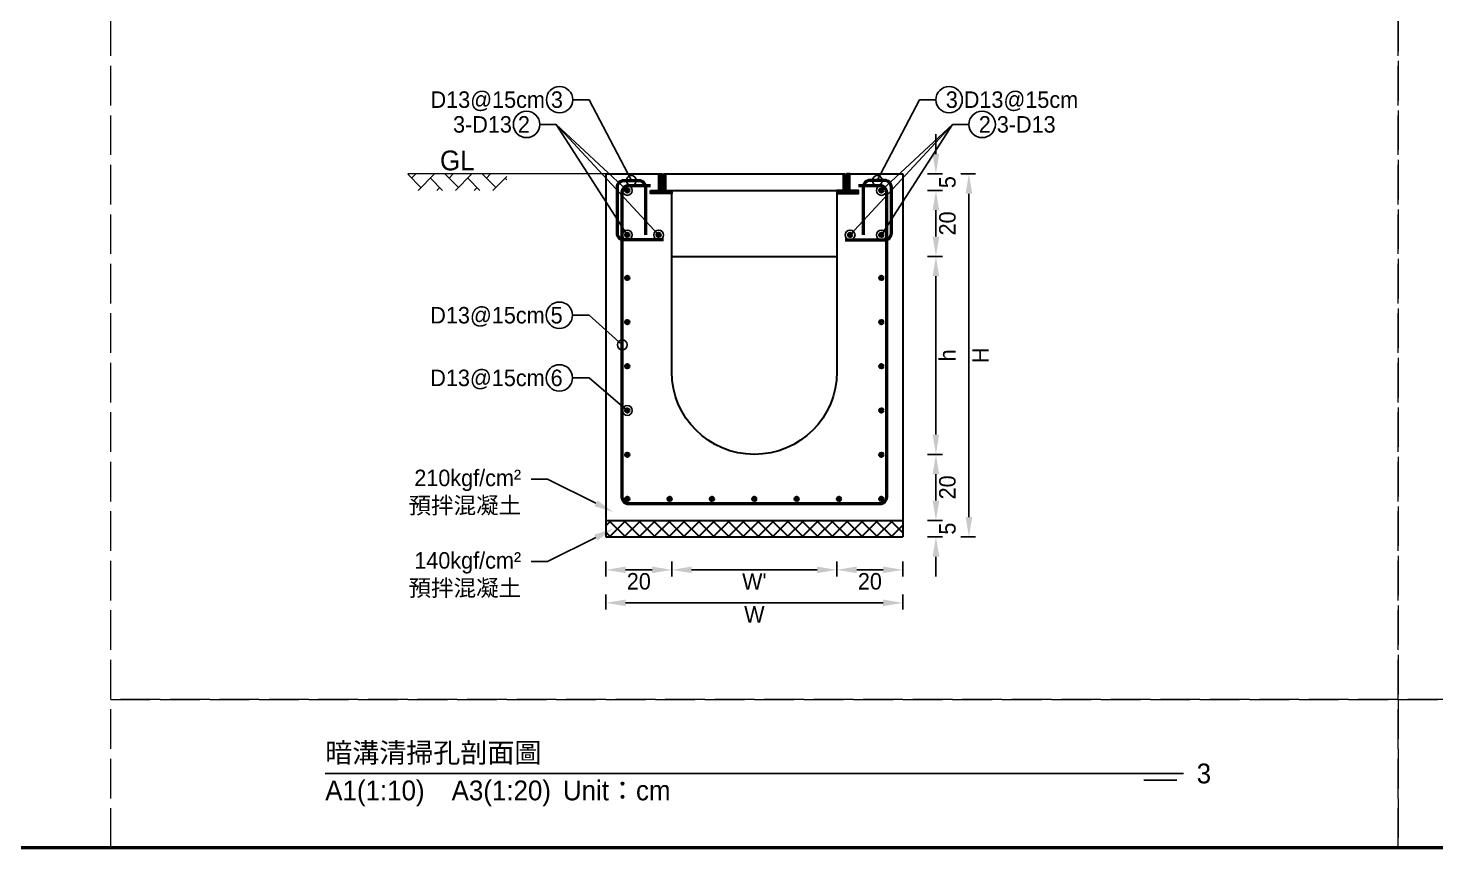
# Model space of a CAD drawing. Extents: x -7340 to 3675, y -3342 to 777.
# Drawn here: x -2565 to -2138.6, y -1264 to -1015.6 of the extents above; entities that cross this region are included whole.
import ezdxf
from ezdxf import colors
from ezdxf.entities.mleader import LeaderData, LeaderLine
from ezdxf.math import Vec2, Vec3

# ---------------------------------------------------------------- set-up
doc = ezdxf.new("R2010")
doc.units = 0
doc.header["$MEASUREMENT"] = 0
doc.linetypes.add('ACAD_ISO02W100', pattern=[15, 12, -3])
for name, color, linetype, lineweight in [('一、3.基本-變更', 1, 'Continuous', 50), ('二、2.繪圖-施作項目', 181, 'Continuous', 30), ('二、4.繪圖-設計鋪面', 40, 'Continuous', 20), ('二、5.繪圖-鋼筋', 60, 'Continuous', 50), ('二、6.繪圖-其他施作項目', 35, 'Continuous', 30)]:
    doc.layers.add(name, color=color, linetype=linetype, lineweight=lineweight)
doc.layers.add('一、4.基本-隱藏', color=9, linetype='ACAD_ISO02W100', lineweight=20, plot=False)
doc.layers.add('三、3.文字-註解文字', color=2, linetype='Continuous')
doc.styles.add('次圖名(詳圖)', font='MS PGothic.ttf', dxfattribs={"height": 6})
doc.styles.add('註解文字(詳圖)', font='MS PGothic.ttf', dxfattribs={"height": 5})
doc.dimstyles.new('註解文字(詳圖)', dxfattribs={"dimtxt": 5, "dimasz": 6, "dimexe": 2, "dimexo": 5, "dimgap": 1, "dimtad": 2, "dimzin": 0, "dimdsep": 46, "dimtxsty": '註解文字(詳圖)', "dimcen": 0.1, "dimclrd": 144, "dimclre": 144, "dimclrt": 256, "dimadec": 0, "dimazin": 0, "dimtfac": 1, "dimtofl": 0, "dimtmove": 0, "dimatfit": 3, "dimfxlon": 1, "dimtolj": 1, "dimtzin": 0, "dimlwd": -1, "dimlwe": -1, "dimarcsym": 1})

# ---------------------------------------------------------------- blocks, each defined once
blk = doc.blocks.new('_Small')
at = {"color": 0, "linetype": 'ByBlock', "lineweight": -2}
blk.add_circle((0, 0), 0.25, dxfattribs=at)
blk = doc.blocks.new('*D187')
at = {"layer": 'Defpoints', "color": 0, "transparency": 16777216}
for p in [(-2320, -1084.75), (-2345, -1144.75), (-2290, -1144.75)]:
    blk.add_point(p, dxfattribs=at)
at = {"layer": '三、3.文字-註解文字', "color": 144, "transparency": 16777216}
for p, q in [((-2292.5, -1084.75), (-2288, -1084.75)), ((-2290, -1090.75), (-2290, -1138.75)), ((-2292.5, -1144.75), (-2288, -1144.75))]:
    blk.add_line(p, q, dxfattribs=at)
for points in [[(-2291, -1090.75), (-2289, -1090.75), (-2290, -1084.75)], [(-2291, -1138.75), (-2289, -1138.75), (-2290, -1144.75)]]:
    blk.add_solid(points, dxfattribs=at)
at = {"layer": '三、3.文字-註解文字', "transparency": 16777216, "insert": (-2286.5, -1114.75), "char_height": 5, "attachment_point": 5, "rotation": 90, "style": '註解文字(詳圖)'}
blk.add_mtext('\\A1;h', dxfattribs=at)
blk = doc.blocks.new('*D188')
at = {"layer": 'Defpoints', "color": 0, "transparency": 16777216}
for p in [(-2345, -1144.75), (-2300, -1164.75), (-2290, -1164.75)]:
    blk.add_point(p, dxfattribs=at)
at = {"layer": '三、3.文字-註解文字', "color": 144, "transparency": 16777216}
for p, q in [((-2292.5, -1144.75), (-2288, -1144.75)), ((-2290, -1150.75), (-2290, -1158.75)), ((-2292.5, -1164.75), (-2288, -1164.75))]:
    blk.add_line(p, q, dxfattribs=at)
for points in [[(-2291, -1150.75), (-2289, -1150.75), (-2290, -1144.75)], [(-2291, -1158.75), (-2289, -1158.75), (-2290, -1164.75)]]:
    blk.add_solid(points, dxfattribs=at)
at = {"layer": '三、3.文字-註解文字', "transparency": 16777216, "insert": (-2286.5, -1154.75), "char_height": 5, "attachment_point": 5, "rotation": 90, "style": '註解文字(詳圖)'}
blk.add_mtext('\\A1;20', dxfattribs=at)
blk = doc.blocks.new('*D189')
at = {"layer": 'Defpoints', "color": 0, "transparency": 16777216}
for p in [(-2300, -1164.75), (-2300, -1169.75), (-2290, -1169.75)]:
    blk.add_point(p, dxfattribs=at)
at = {"layer": '三、3.文字-註解文字', "color": 144, "transparency": 16777216}
for p, q in [((-2290, -1158.75), (-2290, -1152.75)), ((-2292.5, -1164.75), (-2288, -1164.75)), ((-2292.5, -1169.75), (-2288, -1169.75)), ((-2290, -1175.75), (-2290, -1181.75))]:
    blk.add_line(p, q, dxfattribs=at)
for points in [[(-2291, -1158.75), (-2289, -1158.75), (-2290, -1164.75)], [(-2291, -1175.75), (-2289, -1175.75), (-2290, -1169.75)]]:
    blk.add_solid(points, dxfattribs=at)
at = {"layer": '三、3.文字-註解文字', "transparency": 16777216, "insert": (-2286.5, -1167.25), "char_height": 5, "attachment_point": 5, "rotation": 90, "style": '註解文字(詳圖)'}
blk.add_mtext('\\A1;5', dxfattribs=at)
blk = doc.blocks.new('*D190')
at = {"layer": 'Defpoints', "color": 0, "transparency": 16777216}
for p in [(-2300, -1059.75), (-2300, -1169.75), (-2280, -1169.75)]:
    blk.add_point(p, dxfattribs=at)
at = {"layer": '三、3.文字-註解文字', "color": 144, "transparency": 16777216}
for p, q in [((-2282.5, -1059.75), (-2278, -1059.75)), ((-2280, -1065.75), (-2280, -1163.75)), ((-2282.5, -1169.75), (-2278, -1169.75))]:
    blk.add_line(p, q, dxfattribs=at)
for points in [[(-2281, -1065.75), (-2279, -1065.75), (-2280, -1059.75)], [(-2281, -1163.75), (-2279, -1163.75), (-2280, -1169.75)]]:
    blk.add_solid(points, dxfattribs=at)
at = {"layer": '三、3.文字-註解文字', "transparency": 16777216, "insert": (-2276.5, -1114.75), "char_height": 5, "attachment_point": 5, "rotation": 90, "style": '註解文字(詳圖)'}
blk.add_mtext('\\A1;H', dxfattribs=at)
blk = doc.blocks.new('*D191')
at = {"layer": 'Defpoints', "color": 0, "transparency": 16777216}
for p in [(-2300, -1059.75), (-2300, -1064.75), (-2290, -1064.75)]:
    blk.add_point(p, dxfattribs=at)
at = {"layer": '三、3.文字-註解文字', "color": 144, "transparency": 16777216}
for p, q in [((-2290, -1053.75), (-2290, -1047.75)), ((-2292.5, -1059.75), (-2288, -1059.75)), ((-2292.5, -1064.75), (-2288, -1064.75)), ((-2290, -1070.75), (-2290, -1076.75))]:
    blk.add_line(p, q, dxfattribs=at)
for points in [[(-2291, -1053.75), (-2289, -1053.75), (-2290, -1059.75)], [(-2291, -1070.75), (-2289, -1070.75), (-2290, -1064.75)]]:
    blk.add_solid(points, dxfattribs=at)
at = {"layer": '三、3.文字-註解文字', "transparency": 16777216, "insert": (-2286.5, -1062.25), "char_height": 5, "attachment_point": 5, "rotation": 90, "style": '註解文字(詳圖)'}
blk.add_mtext('\\A1;5', dxfattribs=at)
blk = doc.blocks.new('*D192')
at = {"layer": 'Defpoints', "color": 0, "transparency": 16777216}
for p in [(-2300, -1064.75), (-2300, -1084.75), (-2290, -1084.75)]:
    blk.add_point(p, dxfattribs=at)
at = {"layer": '三、3.文字-註解文字', "color": 144, "transparency": 16777216}
for p, q in [((-2292.5, -1064.75), (-2288, -1064.75)), ((-2290, -1070.75), (-2290, -1078.75)), ((-2292.5, -1084.75), (-2288, -1084.75))]:
    blk.add_line(p, q, dxfattribs=at)
for points in [[(-2291, -1070.75), (-2289, -1070.75), (-2290, -1064.75)], [(-2291, -1078.75), (-2289, -1078.75), (-2290, -1084.75)]]:
    blk.add_solid(points, dxfattribs=at)
at = {"layer": '三、3.文字-註解文字', "transparency": 16777216, "insert": (-2286.5, -1074.75), "char_height": 5, "attachment_point": 5, "rotation": 90, "style": '註解文字(詳圖)'}
blk.add_mtext('\\A1;20', dxfattribs=at)
blk = doc.blocks.new('*D193')
at = {"layer": 'Defpoints', "color": 0, "transparency": 16777216}
for p in [(-2390, -1059.75), (-2370, -1064.75), (-2390, -1179.75)]:
    blk.add_point(p, dxfattribs=at)
at = {"layer": '三、3.文字-註解文字', "color": 144, "transparency": 16777216}
for p, q in [((-2390, -1177.25), (-2390, -1181.75)), ((-2376, -1179.75), (-2384, -1179.75)), ((-2370, -1177.25), (-2370, -1181.75))]:
    blk.add_line(p, q, dxfattribs=at)
for points in [[(-2384, -1178.75), (-2384, -1180.75), (-2390, -1179.75)], [(-2376, -1178.75), (-2376, -1180.75), (-2370, -1179.75)]]:
    blk.add_solid(points, dxfattribs=at)
at = {"layer": '三、3.文字-註解文字', "transparency": 16777216, "insert": (-2380, -1183.25), "char_height": 5, "attachment_point": 5, "style": '註解文字(詳圖)'}
blk.add_mtext('\\A1;20', dxfattribs=at)
blk = doc.blocks.new('*D194')
at = {"layer": 'Defpoints', "color": 0, "transparency": 16777216}
for p in [(-2370, -1064.75), (-2320, -1064.75), (-2320, -1179.75)]:
    blk.add_point(p, dxfattribs=at)
at = {"layer": '三、3.文字-註解文字', "color": 144, "transparency": 16777216}
for p, q in [((-2370, -1177.25), (-2370, -1181.75)), ((-2364, -1179.75), (-2326, -1179.75)), ((-2320, -1177.25), (-2320, -1181.75))]:
    blk.add_line(p, q, dxfattribs=at)
for points in [[(-2364, -1178.75), (-2364, -1180.75), (-2370, -1179.75)], [(-2326, -1178.75), (-2326, -1180.75), (-2320, -1179.75)]]:
    blk.add_solid(points, dxfattribs=at)
at = {"layer": '三、3.文字-註解文字', "transparency": 16777216, "insert": (-2345, -1183.25), "char_height": 5, "attachment_point": 5, "style": '註解文字(詳圖)'}
blk.add_mtext("\\A1;W'", dxfattribs=at)
blk = doc.blocks.new('*D195')
at = {"layer": 'Defpoints', "color": 0, "transparency": 16777216}
for p in [(-2300, -1059.75), (-2320, -1064.75), (-2300, -1179.75)]:
    blk.add_point(p, dxfattribs=at)
at = {"layer": '三、3.文字-註解文字', "color": 144, "transparency": 16777216}
for p, q in [((-2320, -1177.25), (-2320, -1181.75)), ((-2314, -1179.75), (-2306, -1179.75)), ((-2300, -1177.25), (-2300, -1181.75))]:
    blk.add_line(p, q, dxfattribs=at)
for points in [[(-2314, -1178.75), (-2314, -1180.75), (-2320, -1179.75)], [(-2306, -1178.75), (-2306, -1180.75), (-2300, -1179.75)]]:
    blk.add_solid(points, dxfattribs=at)
at = {"layer": '三、3.文字-註解文字', "transparency": 16777216, "insert": (-2310, -1183.25), "char_height": 5, "attachment_point": 5, "style": '註解文字(詳圖)'}
blk.add_mtext('\\A1;20', dxfattribs=at)
blk = doc.blocks.new('*D196')
at = {"layer": 'Defpoints', "color": 0, "transparency": 16777216}
for p in [(-2390, -1169.75), (-2300, -1169.75), (-2300, -1189.75)]:
    blk.add_point(p, dxfattribs=at)
at = {"layer": '三、3.文字-註解文字', "color": 144, "transparency": 16777216}
for p, q in [((-2390, -1187.25), (-2390, -1191.75)), ((-2384, -1189.75), (-2306, -1189.75)), ((-2300, -1187.25), (-2300, -1191.75))]:
    blk.add_line(p, q, dxfattribs=at)
for points in [[(-2384, -1188.75), (-2384, -1190.75), (-2390, -1189.75)], [(-2306, -1188.75), (-2306, -1190.75), (-2300, -1189.75)]]:
    blk.add_solid(points, dxfattribs=at)
at = {"layer": '三、3.文字-註解文字', "transparency": 16777216, "insert": (-2345, -1193.25), "char_height": 5, "attachment_point": 5, "style": '註解文字(詳圖)'}
blk.add_mtext('\\A1;W', dxfattribs=at)

msp = doc.modelspace()

# ---------------------------------------------------------------- hatches: boundary and pattern name
at = {"layer": '二、2.繪圖-施作項目'}
h = msp.add_hatch(dxfattribs=at)
h.set_pattern_fill('ANSI37', color=256)
h.set_pattern_definition([(45, (-3854.7632, -1423.2784), (-2.245064, 2.245064), []), (135, (-3854.7632, -1423.2784), (-2.245064, -2.245064), [])])
h.paths.add_polyline_path([(-2300, -1169.75), (-2300, -1164.75), (-2390, -1164.75), (-2390, -1169.75)])
at = {"layer": '二、4.繪圖-設計鋪面'}
h = msp.add_hatch(dxfattribs=at)
h.set_pattern_fill('AR-HBONE', color=256)
h.set_pattern_definition([(45, (-1770, -789.5), (0, 5.656854), [12, -4]), (135, (-1767.1716, -786.6716), (4e-16, 5.656854), [12, -4])])
h.paths.add_polyline_path([(-2420, -1059.75), (-2450, -1059.75), (-2450, -1064.75), (-2420, -1064.75)])
at = {"layer": '二、5.繪圖-鋼筋'}
h = msp.add_hatch(color=256, dxfattribs=at)
h.dxf.hatch_style = 1
h.paths.add_polyline_path([(-2383, -1064.75, 1), (-2384, -1064.75, 1)])
h = msp.add_hatch(color=256, dxfattribs=at)
h.dxf.hatch_style = 1
h.paths.add_polyline_path([(-2306, -1064.75, 1), (-2307, -1064.75, 1)])
h = msp.add_hatch(color=256, dxfattribs=at)
h.dxf.hatch_style = 1
h.paths.add_polyline_path([(-2383, -1078.25, 1), (-2384, -1078.25, 1)])
h = msp.add_hatch(color=256, dxfattribs=at)
h.dxf.hatch_style = 1
h.paths.add_polyline_path([(-2373.5, -1078.25, 1), (-2374.5, -1078.25, 1)])
h = msp.add_hatch(color=256, dxfattribs=at)
h.dxf.hatch_style = 1
h.paths.add_polyline_path([(-2315.5, -1078.25, 1), (-2316.5, -1078.25, 1)])
h = msp.add_hatch(color=256, dxfattribs=at)
h.dxf.hatch_style = 1
h.paths.add_polyline_path([(-2306, -1078.25, 1), (-2307, -1078.25, 1)])
h = msp.add_hatch(color=256, dxfattribs=at)
h.dxf.hatch_style = 1
h.paths.add_polyline_path([(-2383, -1091.25, 1), (-2384, -1091.25, 1)])
h = msp.add_hatch(color=256, dxfattribs=at)
h.dxf.hatch_style = 1
h.paths.add_polyline_path([(-2306, -1091.25, 1), (-2307, -1091.25, 1)])
h = msp.add_hatch(color=256, dxfattribs=at)
h.dxf.hatch_style = 1
h.paths.add_polyline_path([(-2383, -1104.65, 1), (-2384, -1104.65, 1)])
h = msp.add_hatch(color=256, dxfattribs=at)
h.dxf.hatch_style = 1
h.paths.add_polyline_path([(-2306, -1104.65, 1), (-2307, -1104.65, 1)])
h = msp.add_hatch(color=256, dxfattribs=at)
h.dxf.hatch_style = 1
h.paths.add_polyline_path([(-2383, -1118.05, 1), (-2384, -1118.05, 1)])
h = msp.add_hatch(color=256, dxfattribs=at)
h.dxf.hatch_style = 1
h.paths.add_polyline_path([(-2306, -1118.05, 1), (-2307, -1118.05, 1)])
h = msp.add_hatch(color=256, dxfattribs=at)
h.dxf.hatch_style = 1
h.paths.add_polyline_path([(-2383, -1131.45, 1), (-2384, -1131.45, 1)])
h = msp.add_hatch(color=256, dxfattribs=at)
h.dxf.hatch_style = 1
h.paths.add_polyline_path([(-2306, -1131.45, 1), (-2307, -1131.45, 1)])
h = msp.add_hatch(color=256, dxfattribs=at)
h.dxf.hatch_style = 1
h.paths.add_polyline_path([(-2383, -1144.85, 1), (-2384, -1144.85, 1)])
h = msp.add_hatch(color=256, dxfattribs=at)
h.dxf.hatch_style = 1
h.paths.add_polyline_path([(-2306, -1144.85, 1), (-2307, -1144.85, 1)])
h = msp.add_hatch(color=256, dxfattribs=at)
h.dxf.hatch_style = 1
h.paths.add_polyline_path([(-2383, -1158.25, 1), (-2384, -1158.25, 1)])
h = msp.add_hatch(color=256, dxfattribs=at)
h.dxf.hatch_style = 1
h.paths.add_polyline_path([(-2370.17, -1158.25, 1), (-2371.17, -1158.25, 1)])
h = msp.add_hatch(color=256, dxfattribs=at)
h.dxf.hatch_style = 1
h.paths.add_polyline_path([(-2357.34, -1158.25, 1), (-2358.34, -1158.25, 1)])
h = msp.add_hatch(color=256, dxfattribs=at)
h.dxf.hatch_style = 1
h.paths.add_polyline_path([(-2344.5, -1158.25, 1), (-2345.5, -1158.25, 1)])
h = msp.add_hatch(color=256, dxfattribs=at)
h.dxf.hatch_style = 1
h.paths.add_polyline_path([(-2331.68, -1158.25, 1), (-2332.68, -1158.25, 1)])
h = msp.add_hatch(color=256, dxfattribs=at)
h.dxf.hatch_style = 1
h.paths.add_polyline_path([(-2318.85, -1158.25, 1), (-2319.85, -1158.25, 1)])
h = msp.add_hatch(color=256, dxfattribs=at)
h.dxf.hatch_style = 1
h.paths.add_polyline_path([(-2306, -1158.25, 1), (-2307, -1158.25, 1)])
at = {"layer": '二、6.繪圖-其他施作項目'}
h = msp.add_hatch(dxfattribs=at)
h.set_pattern_fill('ANSI31', color=256, scale=0.1)
h.set_pattern_definition([(45, (-1145.16578, -2080.27732), (-0.2245064, 0.2245064), [])])
h.paths.add_polyline_path([(-2373, -1059.75), (-2373.9, -1059.75), (-2373.9, -1064.75), (-2376.5, -1064.75), (-2376.5, -1065.65), (-2370, -1065.65), (-2370, -1064.75), (-2373, -1064.75)])
h.paths.add_polyline_path([(-2317, -1064.75), (-2320, -1064.75), (-2320, -1065.65), (-2313.5, -1065.65), (-2313.5, -1064.75), (-2316.1, -1064.75), (-2316.1, -1059.75), (-2317, -1059.75)])

# ---------------------------------------------------------------- linework, layer by layer
at = {"layer": '一、3.基本-變更'}
msp.add_lwpolyline([(-3420, -757), (0, -757), (0, -1264), (-3420, -1264)], close=True, dxfattribs=at)
at = {"layer": '一、4.基本-隱藏'}
for points in [[(-2540, -757), (-1760, -757), (-1760, -1264), (-2540, -1264)], [(-2540, -1010.5), (-2150, -1010.5), (-2150, -1219), (-2540, -1219)], [(-2150, -1010.5), (-1850, -1010.5), (-1850, -1219), (-2150, -1219)], [(-2540, -1219), (-2150, -1219), (-2150, -1264), (-2540, -1264)], [(-2150, -1219), (-1850, -1219), (-1850, -1264), (-2150, -1264)]]:
    msp.add_lwpolyline(points, close=True, dxfattribs=at)
msp.add_lwpolyline([(-2540, -1264), (-1760, -1264)], dxfattribs=at)
at = {"layer": '三、3.文字-註解文字'}
for points in [[(-2475, -1241.5), (-2215, -1241.5)], [(-2217, -1243.5), (-2227, -1243.5)]]:
    msp.add_lwpolyline(points, dxfattribs=at)
for centre in [(-2404, -1037.25), (-2286, -1037.25), (-2414, -1044.75), (-2276, -1044.75), (-2404.082, -1102.585), (-2404.082, -1121.575)]:
    msp.add_circle(centre, 4, dxfattribs=at)
at = {"layer": '二、2.繪圖-施作項目'}
for points in [[(-2390, -1059.75), (-2373.9, -1059.75)], [(-2390, -1059.75), (-2390, -1169.75)], [(-2316.1, -1059.75), (-2300, -1059.75)], [(-2300, -1059.75), (-2300, -1169.75)], [(-2390, -1164.75), (-2300, -1164.75)], [(-2390, -1169.75), (-2300, -1169.75)]]:
    msp.add_lwpolyline(points, dxfattribs=at)
msp.add_lwpolyline([(-2320, -1065.65), (-2320, -1119.75, -1), (-2370, -1119.75), (-2370, -1065.65)], format="xyb", dxfattribs=at)
at = {"layer": '二、4.繪圖-設計鋪面'}
msp.add_lwpolyline([(-2390, -1059.75), (-2450, -1059.75)], dxfattribs=at)
at = {"layer": '二、5.繪圖-鋼筋'}
for points in [[(-2372.5, -1079.75), (-2384.5, -1079.75, -0.4142136), (-2386.5, -1077.75), (-2386.5, -1063.75, -0.4142136), (-2384.5, -1061.75), (-2380, -1061.75, -0.4142136), (-2378, -1063.75), (-2378, -1078.25)], [(-2317.5, -1079.75), (-2305.5, -1079.75, 0.4142136), (-2303.5, -1077.75), (-2303.5, -1063.75, 0.4142136), (-2305.5, -1061.75), (-2310, -1061.75, 0.4142136), (-2312, -1063.75), (-2312, -1078.25)], [(-2313.5, -1063.25), (-2307, -1063.25, -0.4142136), (-2305, -1065.25), (-2305, -1157.75, -0.4142136), (-2307, -1159.75), (-2383, -1159.75, -0.4142136), (-2385, -1157.75), (-2385, -1065.25, -0.4142136), (-2383, -1063.25), (-2376.5, -1063.25)]]:
    msp.add_lwpolyline(points, format="xyb", dxfattribs=at)
for centre in [(-2383.5, -1064.75), (-2306.5, -1064.75), (-2383.5, -1078.25), (-2374, -1078.25), (-2316, -1078.25), (-2306.5, -1078.25), (-2383.5, -1091.25), (-2306.5, -1091.25), (-2383.5, -1104.65), (-2306.5, -1104.65), (-2383.5, -1118.05), (-2306.5, -1118.05), (-2383.5, -1131.45), (-2306.5, -1131.45), (-2383.5, -1144.85), (-2306.5, -1144.85), (-2383.5, -1158.25), (-2370.67, -1158.25), (-2357.84, -1158.25), (-2345, -1158.25), (-2332.18, -1158.25), (-2319.35, -1158.25), (-2306.5, -1158.25)]:
    msp.add_circle(centre, 0.5, dxfattribs=at)
at = {"layer": '二、6.繪圖-其他施作項目'}
for points in [[(-2376.5, -1064.75), (-2373.9, -1064.75), (-2373.9, -1059.75), (-2373, -1059.75), (-2373, -1064.75), (-2370, -1064.75), (-2370, -1065.65), (-2376.5, -1065.65)], [(-2316.1, -1059.75), (-2317, -1059.75), (-2317, -1064.75), (-2320, -1064.75), (-2320, -1065.65), (-2313.5, -1065.65), (-2313.5, -1064.75), (-2316.1, -1064.75)]]:
    msp.add_lwpolyline(points, close=True, dxfattribs=at)
for points in [[(-2372.5, -1059.75), (-2372.5, -1064.75)], [(-2372.5, -1059.75), (-2317.5, -1059.75)], [(-2371.9, -1059.75), (-2371.9, -1064.75)], [(-2318.1, -1059.75), (-2318.1, -1064.75)], [(-2317.5, -1059.75), (-2317.5, -1064.75)], [(-2372.5, -1064.75), (-2317.5, -1064.75)], [(-2370, -1084.75), (-2320, -1084.75)]]:
    msp.add_lwpolyline(points, dxfattribs=at)

# ---------------------------------------------------------------- texts
at = {"layer": '三、3.文字-註解文字', "char_height": 6, "attachment_point": 4, "style": '次圖名(詳圖)'}
for s, width, insert in [('{\\fMS PGothic|b0|i0|c128|p34;暗溝}清掃孔{\\fMS PGothic|b0|i0|c128|p34;剖面圖}', 134.12151, (-2475, -1235.5)), ('3', 3, (-2211, -1241.5)), ('A1(1:10)\u3000A3(1:20){\\fMS PGothic|b0|i0|c128|p34;^IUnit：cm}', 136.03259, (-2475, -1247.5))]:
    msp.add_mtext_dynamic_manual_height_columns(s, width=width, gutter_width=15, heights=[0], dxfattribs=dict(at, insert=insert))
at = {"layer": '二、4.繪圖-設計鋪面', "insert": (-2435, -1058.75), "char_height": 6, "attachment_point": 8, "style": '註解文字(詳圖)'}
msp.add_mtext_dynamic_manual_height_columns('{\\fMS PGothic|b0|i0|c128|p34;GL}', width=10.17412, gutter_width=30, heights=[0], dxfattribs=at)

# ---------------------------------------------------------------- dimensions: what is measured, and where the dimension line sits
at = {"layer": '三、3.文字-註解文字'}
for base, p1, p2, text, picture, middle in [((-2290, -1064.75), (-2300, -1059.75), (-2300, -1064.75), '5', '*D191', (-2286.5, -1062.25)), ((-2280, -1169.75), (-2300, -1059.75), (-2300, -1169.75), 'H', '*D190', (-2276.5, -1114.75)), ((-2290, -1084.75), (-2300, -1064.75), (-2300, -1084.75), '20', '*D192', (-2286.5, -1074.75)), ((-2290, -1144.75), (-2320, -1084.75), (-2345, -1144.75), 'h', '*D187', (-2286.5, -1114.75)), ((-2290, -1164.75), (-2345, -1144.75), (-2300, -1164.75), '20', '*D188', (-2286.5, -1154.75)), ((-2290, -1169.75), (-2300, -1164.75), (-2300, -1169.75), '5', '*D189', (-2286.5, -1167.25))]:
    dim = msp.add_linear_dim(base=base, p1=p1, p2=p2, angle=90, text=text, dimstyle='註解文字(詳圖)', dxfattribs=at)
    dim.commit()
    dim.dimension.update_dxf_attribs({"geometry": picture, "text_midpoint": middle})
for base, p1, p2, text, picture, middle in [((-2390, -1179.75), (-2370, -1064.75), (-2390, -1059.75), '20', '*D193', (-2380, -1183.25)), ((-2300, -1179.75), (-2320, -1064.75), (-2300, -1059.75), '20', '*D195', (-2310, -1183.25)), ((-2320, -1179.75), (-2370, -1064.75), (-2320, -1064.75), "W'", '*D194', (-2345, -1183.25)), ((-2300, -1189.75), (-2390, -1169.75), (-2300, -1169.75), 'W', '*D196', (-2345, -1193.25))]:
    dim = msp.add_linear_dim(base=base, p1=p1, p2=p2, text=text, dimstyle='註解文字(詳圖)', dxfattribs=at)
    dim.commit()
    dim.dimension.update_dxf_attribs({"geometry": picture, "text_midpoint": middle})

# ---------------------------------------------------------------- leaders
ml = msp.add_multileader_mtext('Standard', dxfattribs=at)
ml.set_content('{\\fMS PGothic|b0|i0|c128|p34;D13}@15cm{\\fMS PGothic|b0|i0|c128|p34; }3', color=256, style='註解文字(詳圖)')
ml.set_leader_properties(color=144, linetype='ByLayer', lineweight=-1)
ml.set_arrow_properties(name='SMALL')
ml.build(insert=Vec2(0, 0))
ml.multileader.update_dxf_attribs({"dogleg_length": 5, "arrow_head_size": 6})
ctx = ml.context
ctx.base_point, ctx.char_height, ctx.arrow_head_size, ctx.landing_gap_size, ctx.plane_origin = Vec3(-2444.097, -1037.25), 5, 6, 3, Vec3(-2493.932, -1085.085)
ctx.text_align_type = 2
notes = []
notes.append((ctx, [(1, (1, 1, 0), (-2395, -1037.25), (-1, 0), 5, [(0, [(-2382.25, -1061.75)], 0, [])])]))
ctx.mtext.insert, ctx.mtext.alignment, ctx.mtext.flow_direction = Vec3(-2403, -1034.736), 3, 5
ml = msp.add_multileader_mtext('Standard', dxfattribs=at)
ml.set_content('3{\\fMS PGothic|b0|i0|c128|p34; D13@15cm}', color=256, style='註解文字(詳圖)')
ml.set_leader_properties(color=144, linetype='ByLayer', lineweight=-1)
ml.set_arrow_properties(name='SMALL')
ml.build(insert=Vec2(0, 0))
ml.multileader.update_dxf_attribs({"dogleg_length": 5, "arrow_head_size": 6})
ctx = ml.context
ctx.base_point, ctx.char_height, ctx.arrow_head_size, ctx.landing_gap_size, ctx.plane_origin = Vec3(-2290, -1037.25), 5, 6, 3, Vec3(-2332.625, -1085.085)
notes.append((ctx, [(0, (1, 1, 0), (-2295, -1037.25), (1, 0), 5, [(0, [(-2307.75, -1061.75)], 0, [])])]))
ctx.mtext.insert, ctx.mtext.flow_direction = Vec3(-2287, -1034.736), 5
ml = msp.add_multileader_mtext('Standard', dxfattribs=at)
ml.set_content('3-{\\fMS PGothic|b0|i0|c128|p34;D13 2}', color=256, style='註解文字(詳圖)')
ml.set_leader_properties(color=144, linetype='ByLayer', lineweight=-1)
ml.set_arrow_properties(name='SMALL')
ml.build(insert=Vec2(0, 0))
ml.multileader.update_dxf_attribs({"dogleg_length": 5, "arrow_head_size": 6})
ctx = ml.context
ctx.base_point, ctx.char_height, ctx.arrow_head_size, ctx.landing_gap_size, ctx.plane_origin = Vec3(-2440.375, -1044.75), 5, 6, 3, Vec3(-2503.932, -1092.585)
ctx.text_align_type = 2
notes.append((ctx, [(1, (1, 1, 0), (-2405, -1044.75), (-1, 0), 5, [(0, [(-2383.5, -1064.75)], 0, [])])]))
ctx.mtext.insert, ctx.mtext.alignment, ctx.mtext.flow_direction = Vec3(-2413, -1042.236), 3, 5
ml = msp.add_multileader_mtext('Standard', dxfattribs=at)
ml.set_content('{\\fMS PGothic|b0|i0|c128|p34; }', color=256, style='註解文字(詳圖)')
ml.set_leader_properties(color=144, linetype='ByLayer', lineweight=-1)
ml.set_arrow_properties(name='SMALL')
ml.build(insert=Vec2(0, 0))
ml.multileader.update_dxf_attribs({"dogleg_length": 5, "arrow_head_size": 6})
ctx = ml.context
ctx.base_point, ctx.char_height, ctx.arrow_head_size, ctx.landing_gap_size, ctx.plane_origin = Vec3(-2418.216, -1044.75), 5, 6, 3, Vec3(-2505.235, -1100.068)
ctx.text_align_type = 2
notes.append((ctx, [(1, (1, 1, 0), (-2405, -1044.75), (-1, 0), 5, [(0, [(-2374, -1078.25)], 0, [])])]))
ctx.mtext.insert, ctx.mtext.alignment, ctx.mtext.flow_direction = Vec3(-2413, -1042.25), 3, 5
ml = msp.add_multileader_mtext('Standard', dxfattribs=at)
ml.set_content('{\\fMS PGothic|b0|i0|c128|p34; }', color=256, style='註解文字(詳圖)')
ml.set_leader_properties(color=144, linetype='ByLayer', lineweight=-1)
ml.set_arrow_properties(name='SMALL')
ml.build(insert=Vec2(0, 0))
ml.multileader.update_dxf_attribs({"dogleg_length": 5, "arrow_head_size": 6})
ctx = ml.context
ctx.base_point, ctx.char_height, ctx.arrow_head_size, ctx.landing_gap_size, ctx.plane_origin = Vec3(-2418.216, -1044.75), 5, 6, 3, Vec3(-2510.173, -1103.461)
ctx.text_align_type = 2
notes.append((ctx, [(1, (1, 1, 0), (-2405, -1044.75), (-1, 0), 5, [(0, [(-2383.5, -1078.25)], 0, [])])]))
ctx.mtext.insert, ctx.mtext.alignment, ctx.mtext.flow_direction = Vec3(-2413, -1042.25), 3, 5
ml = msp.add_multileader_mtext('Standard', dxfattribs=at)
ml.set_content('{\\fMS PGothic|b0|i0|c128|p34; }', color=256, style='註解文字(詳圖)')
ml.set_leader_properties(color=144, linetype='ByLayer', lineweight=-1)
ml.set_arrow_properties(name='SMALL')
ml.build(insert=Vec2(0, 0))
ml.multileader.update_dxf_attribs({"dogleg_length": 5, "arrow_head_size": 6})
ctx = ml.context
ctx.base_point, ctx.char_height, ctx.arrow_head_size, ctx.landing_gap_size, ctx.plane_origin = Vec3(-2280, -1044.75), 5, 6, 3, Vec3(-2308.625, -1092.585)
notes.append((ctx, [(0, (1, 1, 0), (-2285, -1044.75), (1, 0), 5, [(0, [(-2316, -1078.25)], 0, [])])]))
ctx.mtext.insert, ctx.mtext.flow_direction = Vec3(-2277, -1042.25), 5
ml = msp.add_multileader_mtext('Standard', dxfattribs=at)
ml.set_content('2{\\fMS PGothic|b0|i0|c128|p34; }3-D13', color=256, style='註解文字(詳圖)')
ml.set_leader_properties(color=144, linetype='ByLayer', lineweight=-1)
ml.set_arrow_properties(name='SMALL')
ml.build(insert=Vec2(0, 0))
ml.multileader.update_dxf_attribs({"dogleg_length": 5, "arrow_head_size": 6})
ctx = ml.context
ctx.base_point, ctx.char_height, ctx.arrow_head_size, ctx.landing_gap_size, ctx.plane_origin = Vec3(-2280, -1044.75), 5, 6, 3, Vec3(-2322.625, -1092.585)
notes.append((ctx, [(0, (1, 1, 0), (-2285, -1044.75), (1, 0), 5, [(0, [(-2306.5, -1064.75)], 0, [])])]))
ctx.mtext.insert, ctx.mtext.flow_direction = Vec3(-2277, -1042.236), 5
ml = msp.add_multileader_mtext('Standard', dxfattribs=at)
ml.set_content('{\\fMS PGothic|b0|i0|c128|p34; }', color=256, style='註解文字(詳圖)')
ml.set_leader_properties(color=144, linetype='ByLayer', lineweight=-1)
ml.set_arrow_properties(name='SMALL')
ml.build(insert=Vec2(0, 0))
ml.multileader.update_dxf_attribs({"dogleg_length": 5, "arrow_head_size": 6})
ctx = ml.context
ctx.base_point, ctx.char_height, ctx.arrow_head_size, ctx.landing_gap_size, ctx.plane_origin = Vec3(-2280, -1044.75), 5, 6, 3, Vec3(-2306.773, -1096.689)
notes.append((ctx, [(0, (1, 1, 0), (-2285, -1044.75), (1, 0), 5, [(0, [(-2306.5, -1078.25)], 0, [])])]))
ctx.mtext.insert, ctx.mtext.flow_direction = Vec3(-2277, -1042.25), 5
ml = msp.add_multileader_mtext('Standard', dxfattribs=at)
ml.set_content('{\\fMS PGothic|b0|i0|c128|p34;D13@15cm }5', color=256, style='註解文字(詳圖)')
ml.set_leader_properties(color=144, linetype='ByLayer', lineweight=-1)
ml.set_arrow_properties(name='SMALL')
ml.build(insert=Vec2(0, 0))
ml.multileader.update_dxf_attribs({"dogleg_length": 5, "arrow_head_size": 6})
ctx = ml.context
ctx.base_point, ctx.char_height, ctx.arrow_head_size, ctx.landing_gap_size, ctx.plane_origin = Vec3(-2444.178, -1102.585), 5, 6, 3, Vec3(-2494.013, -1150.419)
ctx.text_align_type = 2
notes.append((ctx, [(1, (1, 1, 0), (-2395.082, -1102.585), (-1, 0), 5, [(0, [(-2385, -1111.55)], 0, [])])]))
ctx.mtext.insert, ctx.mtext.alignment, ctx.mtext.flow_direction = Vec3(-2403.082, -1100.07), 3, 5
ml = msp.add_multileader_mtext('Standard', dxfattribs=at)
ml.set_content('{\\fMS PGothic|b0|i0|c128|p34;D13@15cm }6', color=256, style='註解文字(詳圖)')
ml.set_leader_properties(color=144, linetype='ByLayer', lineweight=-1)
ml.set_arrow_properties(name='SMALL')
ml.build(insert=Vec2(0, 0))
ml.multileader.update_dxf_attribs({"dogleg_length": 5, "arrow_head_size": 6})
ctx = ml.context
ctx.base_point, ctx.char_height, ctx.arrow_head_size, ctx.landing_gap_size, ctx.plane_origin = Vec3(-2444.15, -1121.575), 5, 6, 3, Vec3(-2494.013, -1169.41)
ctx.text_align_type = 2
notes.append((ctx, [(1, (1, 1, 0), (-2395.082, -1121.575), (-1, 0), 5, [(0, [(-2383.5, -1131.45)], 0, [])])]))
ctx.mtext.insert, ctx.mtext.alignment, ctx.mtext.flow_direction = Vec3(-2403.082, -1119.061), 3, 5
ml = msp.add_multileader_mtext('Standard', dxfattribs=at)
ml.set_content('{\\fMS PGothic|b0|i0|c128|p34;210kgf/cm²}\\P預拌{\\fMS PGothic|b0|i0|c128|p34;混凝土}', color=256, style='註解文字(詳圖)')
ml.set_leader_properties(color=144, linetype='ByLayer', lineweight=-1)
ml.build(insert=Vec2(0, 0))
ml.multileader.update_dxf_attribs({"dogleg_length": 5, "arrow_head_size": 6})
ctx = ml.context
ctx.base_point, ctx.char_height, ctx.arrow_head_size, ctx.landing_gap_size, ctx.plane_origin = Vec3(-2454.058, -1152.25), 5, 6, 3, Vec3(-2387.66, -1162.25)
ctx.text_align_type = 2
notes.append((ctx, [(0, (1, 1, 0), (-2407.66, -1152.25), (-1, 0), 5, [(0, [(-2387.66, -1162.25)], 0, [])])]))
ctx.mtext.insert, ctx.mtext.alignment, ctx.mtext.flow_direction = Vec3(-2415.66, -1149.381), 3, 5
ml = msp.add_multileader_mtext('Standard', dxfattribs=at)
ml.set_content('{\\fMS PGothic|b0|i0|c128|p34;140kgf/cm²}\\P預拌{\\fMS PGothic|b0|i0|c128|p34;混凝土}', color=256, style='註解文字(詳圖)')
ml.set_leader_properties(color=144, linetype='ByLayer', lineweight=-1)
ml.build(insert=Vec2(0, 0))
ml.multileader.update_dxf_attribs({"dogleg_length": 5, "arrow_head_size": 6})
ctx = ml.context
ctx.base_point, ctx.char_height, ctx.arrow_head_size, ctx.landing_gap_size, ctx.plane_origin = Vec3(-2454.058, -1177.25), 5, 6, 3, Vec3(-2387.66, -1167.25)
ctx.text_align_type = 2
notes.append((ctx, [(0, (1, 1, 0), (-2407.66, -1177.25), (-1, 0), 5, [(0, [(-2387.66, -1167.25)], 0, [])])]))
ctx.mtext.insert, ctx.mtext.alignment, ctx.mtext.flow_direction = Vec3(-2415.66, -1174.381), 3, 5
for ctx, leaders in notes:
    for number, flags, end, landing, length, lines in leaders:
        leader = LeaderData()
        leader.index, (leader.has_last_leader_line, leader.has_dogleg_vector, leader.attachment_direction) = number, flags
        leader.last_leader_point, leader.dogleg_vector, leader.dogleg_length = Vec3(end), Vec3(landing), length
        for number, points, colour, breaks in lines:
            line = LeaderLine()
            line.index, line.vertices, line.color, line.breaks = number, Vec3.list(points), colors.encode_raw_color(colour), breaks
            leader.lines.append(line)
        ctx.leaders.append(leader)

doc.saveas('drawing.dxf')
